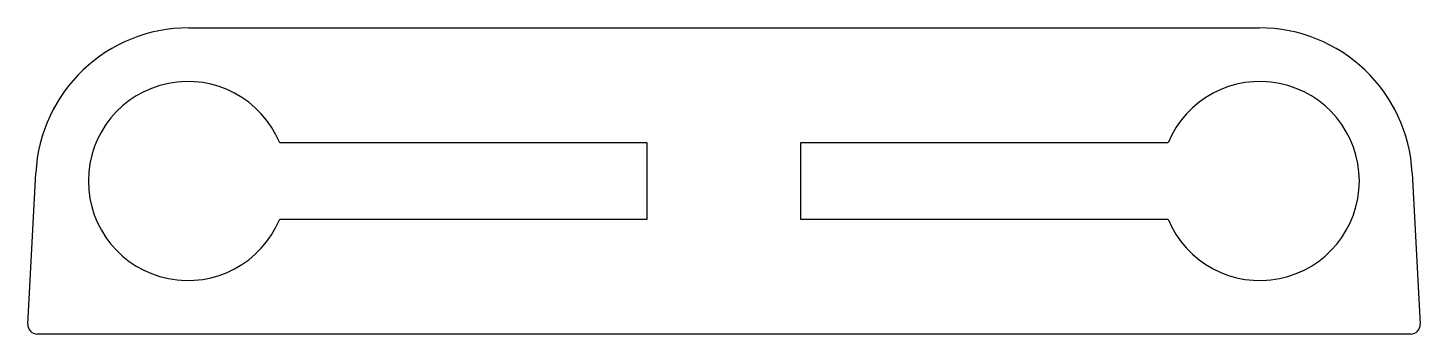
# Model space of a CAD drawing. Extents: x -58 to 58, y 1 to 26.
import ezdxf

# ---------------------------------------------------------------- set-up
doc = ezdxf.new("R2010")
doc.units = 0
doc.layers.get('0').update_dxf_attribs({"linetype": 'CONTINUOUS'})
doc.layers.add('1', color=7, linetype='CONTINUOUS')

msp = doc.modelspace()

# ---------------------------------------------------------------- linework, layer by layer
at = {"color": 7}
for p, q in [((-44.29, 26.22), (44.49, 26.22)), ((36.92, 16.69), (6.44, 16.69)), ((6.44, 16.69), (6.44, 10.34)), ((-57.63, 1.65), (-56.97, 14.18)), ((57.17, 14.18), (57.83, 1.65)), ((6.44, 10.34), (36.92, 10.34)), ((57.04, 0.82), (-56.84, 0.82))]:
    msp.add_line(p, q, dxfattribs=at)
for centre, radius, start, end in [((-44.29, 13.52), 12.7, 90, 177), ((44.49, 13.52), 12.7, 3, 90), ((44.54, 13.52), 8.25, 202.6199, 157.3801), ((-56.84, 1.61), 0.787, 177, 270), ((57.04, 1.61), 0.787, 270, 3)]:
    msp.add_arc(centre, radius, start, end, dxfattribs=at)
at = {"layer": '1', "color": 7, "linetype": 'CONTINUOUS'}
for p, q in [((-6.26, 16.69), (-36.74, 16.69)), ((-6.26, 10.34), (-6.26, 16.69)), ((-36.74, 10.34), (-11, 10.34)), ((-11, 10.34), (-6.26, 10.34))]:
    msp.add_line(p, q, dxfattribs=at)
msp.add_arc((-44.36, 13.52), 8.25, 22.6199, 337.3801, dxfattribs=at)

doc.saveas('drawing.dxf')
